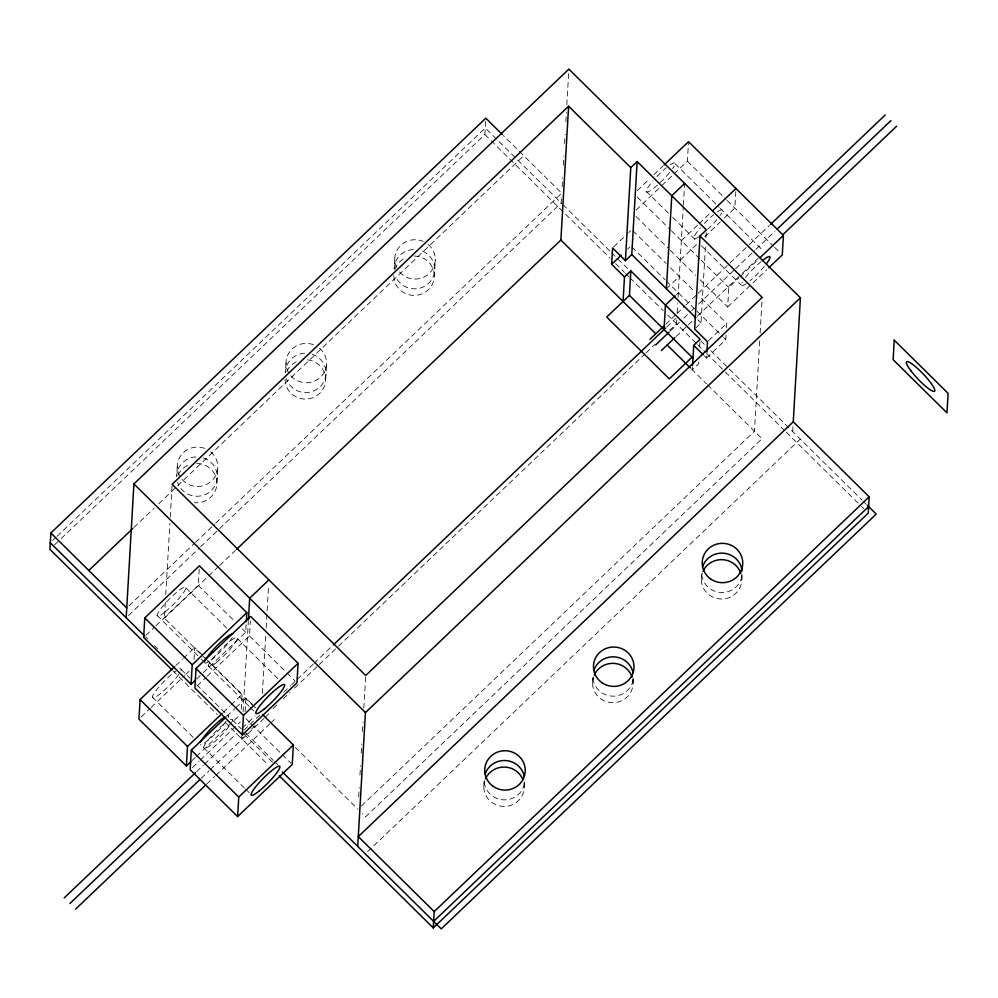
<?xml version="1.0" encoding="UTF-8"?>
<svg xmlns="http://www.w3.org/2000/svg" width="998" height="998" viewBox="0 0 998 998"><rect width="100%" height="100%" fill="white"/><g stroke="black" fill="none" stroke-linecap="round" stroke-linejoin="round"><path stroke-width="0.75" stroke-dasharray="4.99 3.74" d="M206.349 659.553L164.408 618.136L165.406 601.021M165.755 594.796L169.885 523.202M170.246 516.976L172.13 484.304M177.27 466.577L176.708 476.37A20.272 19.673 3.3 0 1 197.117 456.897M193.986 659.516L194.685 647.515L206.823 659.503M155.913 625.734L198.265 585.352L199.388 565.829M216.865 483.306L217.814 466.989M241.254 709.378L242.127 694.371L207.921 660.589M203.355 672.59L245.708 632.208L246.232 623.201M241.728 736L241.578 738.607L247.217 733.231M243.125 711.848L248.327 621.579M245.146 711.624L245.92 698.113L255.85 707.919M207.147 676.345L249.5 635.951L250.373 620.943M262.374 693.498L265.78 634.354M266.142 628.129L268.649 584.554M286.014 362.873L285.453 372.666A20.272 19.673 3.3 0 1 305.862 353.205M325.61 379.614L326.558 363.284M358.706 796.866L359.243 787.522M359.966 775.072L360.503 765.74M361.226 753.29L361.763 743.947M362.474 731.497L363.023 722.165M363.821 708.156L365.617 677.031M394.759 259.181L394.185 268.973A20.272 19.673 3.3 0 1 414.607 249.5M393.811 275.498A20.272 19.673 3.3 0 0 413.945 295.383A20.272 19.673 3.3 0 0 434.355 275.91L435.303 259.592M61.165 538.571L484.878 134.53L485.727 119.598M483.781 786.524L484.155 779.987A20.272 19.673 3.3 0 0 503.229 799.835A20.272 19.673 3.3 0 0 524.574 782.432M524.324 786.935L524.624 781.708M561.4 198.764L561.163 202.968L219.722 528.566M562.086 186.975L562.623 177.669M563.334 165.269L563.87 155.962M564.594 143.55L565.13 134.256M565.841 121.843L566.377 112.537M566.827 104.79L568.885 69.124M592.513 682.819L592.899 676.295A20.272 19.673 3.3 0 0 611.974 696.142A20.272 19.673 3.3 0 0 633.318 678.74M633.056 683.231L633.443 676.706M676.781 319.909L676.557 323.826L669.795 330.276M677.193 312.698L677.717 303.529M678.079 297.404L683.306 206.623M683.393 205.077L684.64 183.457M674.012 173.951L687.397 161.202L688.52 141.679M692.487 366.777L692.3 369.846L698.675 363.771L698.85 360.715M699.635 346.942L699.91 342.351M695.718 328.03L701.02 322.965L705.586 243.886M705.935 237.686L706.297 231.486M704.401 355.912L706.534 358.02L706.796 353.566M701.257 579.127L701.644 572.603A20.272 19.673 3.3 0 0 720.718 592.438A20.272 19.673 3.3 0 0 742.063 575.035M706.534 358.02L725.783 339.669L726.132 333.731M726.469 327.793L726.731 323.34L699.136 296.107M700.085 279.752L727.667 306.985L728.802 287.474L738.832 277.906M735.788 191.541L734.84 208.058L721.467 220.808M741.801 579.539L742.175 573.014M759.678 340.967L754.476 431.236L361.376 806.085M760.127 333.182L762.185 297.392M792.699 431.623L793.185 423.227M52.532 540.629L55.913 537.411M57.036 536.338L485.253 127.993L561.699 203.492M54.403 545.008L60.042 539.644M133.869 527.493L154.154 508.144M158.67 503.853L523.775 155.688M129.004 605.811L194.361 543.486M195.496 542.413L214.645 524.137M215.78 523.064L561.724 193.175L503.416 135.591M128.443 615.604L199.438 547.902M200.561 546.829L218.587 529.639M145.883 635.302L154.802 626.794M164.408 618.136L218.475 566.59M219.61 565.517L235.378 550.472M637.248 190.568L649.511 178.879M653.964 174.625L662.884 166.13M636.125 210.091L660.639 186.701M661.761 185.64L672.902 175.012M613.658 246.968L627.555 233.707M628.628 232.696L630.761 230.65M175.735 665.579L182.422 659.204M183.532 658.144L194.685 647.515M627.692 249.013L629.825 246.98M141.167 716.976L150.087 708.48M151.197 707.42L184.642 675.534M185.753 674.473L189.096 671.28M196.668 678.964L202.245 673.65M197.117 685.9L206.037 677.405M681.347 240.618L698.064 224.675M699.186 223.614L711.449 211.925M680.224 260.129L696.941 244.186M704.75 236.751L720.344 221.868M666.402 288.771L679.276 276.496M223.178 712.435L229.864 706.06M230.975 705L242.127 694.371M226.97 716.177L234.779 708.742M235.89 707.682L245.92 698.113M676.195 294.859L678.341 292.813M191.965 760.651L195.309 757.457M196.419 756.397L239.882 714.942M192.414 767.587L199.101 761.212M200.211 760.152L240.343 721.878M196.618 771.629L203.355 765.204M204.478 764.144L237.025 733.106M242.202 728.166L255.026 715.928M665.766 324.25L675.895 314.595M677.018 313.522L684.902 306.012M686.025 304.939L697.278 294.21M698.4 293.138L747.926 245.907M749.049 244.834L769.308 225.523M244.098 730.037L248.714 725.633M249.849 724.56L259.991 714.892M283.657 692.325L290.543 685.751M291.541 684.803L296.044 680.499M297.179 679.426L313.11 664.231M314.071 663.308L332.297 645.931M666.789 326.97L675.858 318.325M251.721 728.939L255.101 725.708M273.128 708.518L278.766 703.153M283.27 698.85L290.031 692.4M294.547 688.109L318.212 665.541M319.335 664.468L337.361 647.265M338.497 646.193L644.995 353.916M646.13 352.843L655.137 344.235M201.184 778.328L209.044 770.83M210.166 769.757L264.033 718.385M265.156 717.325L270.77 711.973M670.332 330.949L679.339 322.366M683.842 318.075L690.591 311.638M691.714 310.565L693.972 308.407M698.475 304.116L734.491 269.772M735.613 268.699L754.75 250.461M755.873 249.388L774.997 231.137M206.885 783.941L214.745 776.456M215.855 775.384L269.734 724.012M270.857 722.939L276.471 717.587M676.033 336.576L687.285 325.847M688.408 324.774L696.292 317.252M697.415 316.179L741.302 274.325M742.425 273.252L758.193 258.233M739.942 276.845L758.892 258.769M727.667 306.985L766.676 269.784M708.555 340.68L726.731 323.34M367.563 851.756L800.284 439.12M687.397 161.202L726.008 199.338M727.118 200.423L773.462 246.194M774.56 247.279L780.074 252.731M675.085 163.709L719.221 207.297M720.319 208.395L763.358 250.885M646.217 191.242L668.286 213.036M672.689 217.402L696.966 241.366M701.382 245.733L741.102 284.954M637.211 197.03L670.319 229.715M671.417 230.812L700.109 259.143M701.207 260.228L728.802 287.474M636.088 216.541L669.196 249.238M670.294 250.323L695.668 275.386M632.944 230.725L666.04 263.41M670.456 267.776L694.733 291.74M631.996 247.042L665.105 279.739M666.202 280.825L695.993 310.241M697.103 311.339L722.477 336.401M723.575 337.486L725.783 339.669M697.777 319.759L701.02 322.965M562.81 204.59L610.452 251.646M611.562 252.731L629.289 270.246M700.796 340.854L705.212 345.221M710.738 350.685L862.01 500.073M863.108 501.158L866.414 504.414M484.878 134.53L610.077 258.17M615.616 263.647L624.474 272.392M625.584 273.489L628.915 276.77M630.012 277.868L663.258 310.69M667.687 315.069L696.492 343.524M697.602 344.609L705.361 352.269M706.472 353.367L724.199 370.869M725.309 371.967L785.139 431.061M786.237 432.146L860.476 505.462M861.586 506.56L863.806 508.743M691.452 368.998L706.484 383.843M707.57 384.916L762.06 438.733L365.58 816.813L362.274 813.545M198.265 585.352L234.68 621.305M242.402 628.94L245.708 632.208M249.5 635.951L285.915 671.916M287.025 673.001L294.747 680.624M185.952 587.859L227.881 629.276M237.2 638.471L278.018 678.79M207.447 660.639L255.7 708.293M295.296 747.402L357.995 809.316M157.085 615.392L200.111 657.894M201.222 658.979L204.528 662.248M208.333 666.003L249.151 706.31M250.261 707.407L254.665 711.761M245.895 718.722L250.311 723.076M251.421 724.174L281.211 753.59M282.309 754.675L291.142 763.395M181.249 669.546L190.069 678.266M196.693 684.803L228.692 716.402M232.484 720.144L241.316 728.864M245.733 733.218L273.315 760.464M274.413 761.561L277.731 764.83M145.558 636.886L147.779 639.069M154.428 645.644L157.746 648.925M244.161 734.254L272.828 762.572M172.891 670.768L217.202 714.531M224.962 722.19L268.175 764.867M152.37 697.078L195.408 739.568M203.617 747.677L244.448 787.996M245.545 789.081L249.962 793.447M232.285 637.485A20.272 3.293 -45.4 0 1 216.616 655.299A20.272 3.293 -45.4 0 1 204.565 662.635M179.765 668.835A20.272 3.293 -45.4 0 1 180.95 670.668M178.742 674.473A20.272 3.293 -45.4 0 1 158.27 695.232A20.272 3.293 -45.4 0 1 155.463 691.327A20.272 3.293 -45.4 0 1 176.122 670.831M226.496 715.965A20.272 3.293 -45.4 0 1 228.405 717.525M226.184 721.317A20.272 3.293 -45.4 0 1 211.813 737.06A20.272 3.293 -45.4 0 1 200.299 744.745M422.641 251.209A20.272 19.673 3.3 0 1 428.691 283.232A20.272 19.673 3.3 0 1 395.807 276.808M414.232 256.037A20.272 19.673 3.3 0 1 434.355 275.91M394.809 269.547A20.272 19.673 3.3 0 1 406.161 257.571M307.584 359.854A20.272 19.673 3.3 0 1 325.56 380.962A20.272 19.673 3.3 0 1 304.502 399.063A20.272 19.673 3.3 0 1 285.066 379.203M286.8 371.406A20.272 19.673 3.3 0 1 297.416 361.264M203.255 457.882A20.272 19.673 3.3 0 1 211.214 490.629A20.272 19.673 3.3 0 1 177.619 482.346M196.743 463.421A20.272 19.673 3.3 0 1 216.84 484.329A20.272 19.673 3.3 0 1 194.361 502.643M178.056 475.098A20.272 19.673 3.3 0 1 188.684 464.968M428.13 244.41A20.272 19.673 3.3 0 1 429.265 273.44A20.272 19.673 3.3 0 1 399.375 271.83M396.53 267.364A20.272 19.673 3.3 0 1 423.214 241.416M312 354.19A20.272 19.673 3.3 0 1 319.959 386.937A20.272 19.673 3.3 0 1 286.364 378.641M319.385 348.115A20.272 19.673 3.3 0 1 314.807 380.962A20.272 19.673 3.3 0 1 286.014 362.998A20.272 19.673 3.3 0 1 314.832 345.271M210.64 451.807A20.272 19.673 3.3 0 1 206.062 484.654A20.272 19.673 3.3 0 1 177.27 466.69A20.272 19.673 3.3 0 1 206.087 448.963M669.97 165.007A20.272 3.293 -45.4 0 1 672.577 168.637M669.533 172.604A20.272 3.293 -45.4 0 1 648.825 191.479A20.272 3.293 -45.4 0 1 652.991 180.912M656.946 176.559A20.272 3.293 -45.4 0 1 666.227 167.864M717.412 211.863A20.272 3.293 -45.4 0 1 720.02 215.493M716.976 219.46A20.272 3.293 -45.4 0 1 707.807 229.228M698.775 236.813A20.272 3.293 -45.4 0 1 700.434 227.769M704.388 223.415A20.272 3.293 -45.4 0 1 713.67 214.72M230.288 719.708A20.272 3.293 -45.4 0 1 231.848 722.028M229.078 726.307A20.272 3.293 -45.4 0 1 209.118 746.117A20.272 3.293 -45.4 0 1 206.411 742.35A20.272 3.293 -45.4 0 1 226.184 722.278M741.402 575.509A20.272 19.673 3.3 0 1 720.356 598.975A20.272 19.673 3.3 0 1 702.255 573.164M632.657 679.201A20.272 19.673 3.3 0 1 611.612 702.667A20.272 19.673 3.3 0 1 593.511 676.869M523.913 782.894A20.272 19.673 3.3 0 1 502.867 806.359A20.272 19.673 3.3 0 1 484.779 780.561M764.418 266.316A20.272 3.293 -45.4 0 1 749.96 280.812M746.217 283.669A20.272 3.293 -45.4 0 1 742.225 282.185M745.531 277.456A20.272 3.293 -45.4 0 1 761.112 261.576M165.194 611.861A20.272 3.293 -45.4 0 0 185.927 587.485A20.272 3.293 -45.4 0 0 163.435 605.549A20.272 3.293 -45.4 0 0 165.194 611.861M216.441 662.46A20.272 3.293 -45.4 0 0 237.162 638.084A20.272 3.293 -45.4 0 0 214.682 656.16A20.272 3.293 -45.4 0 0 216.441 662.46"/><path stroke-width="1.5" d="M502.318 134.505L485.814 118.201L50.836 532.994L49.9 549.312L171.781 669.67M126.185 617.75L133.907 483.905L568.885 69.124L800.408 297.778L793.26 421.83L358.294 836.611L434.205 911.586L433.257 927.903L279.253 775.808M174.613 666.639L140.069 699.586L138.947 719.109L186.389 765.965L190.843 761.711M246.319 621.692L246.83 612.685L199.388 565.829L144.772 617.912L143.65 637.423L191.092 684.279L195.558 680.037M186.389 765.965L187.512 746.442L222.067 713.495M191.092 684.279L192.227 664.768L246.83 612.685M225.86 717.25L191.304 750.197L190.181 769.707L237.624 816.564L292.239 764.493L293.362 744.97L262.474 714.456M196.02 668.51L194.897 688.034L242.339 734.89L296.955 682.807L298.078 663.296L250.635 616.44L196.02 668.51L243.462 715.366L242.339 734.89M248.415 620.032L249.675 598.239L268.924 579.888M237.624 816.564L238.759 797.053L293.362 744.97M357.721 846.404L365.443 712.572L800.408 297.778M236.501 549.399L560.888 240.056L568.611 106.225L630.773 167.614L625.409 260.653L612.585 247.991L611.649 264.308L624.474 276.97L623.064 301.458M692.013 357.209L669.296 378.866L606.697 317.052L629.426 295.383L630.836 270.907L700.085 339.295L693.722 345.358L692.575 365.256M625.409 260.653L631.771 254.577L637.136 161.551L706.384 229.927L700.022 236.002L694.658 329.041L707.482 341.703L706.883 352.082M664.044 329.577L665.454 305.101L675.122 295.882M666.402 288.771L671.766 195.733L684.64 183.457M663.994 165.069L688.52 141.679L783.405 235.391L782.282 254.914L768.909 267.664M793.26 421.83L869.171 496.804L868.235 513.122L433.257 927.903M568.611 106.225L172.13 484.304L365.705 675.471L762.185 297.392L700.022 236.002M88.797 570.469L132.746 528.566M630.773 167.614L637.136 161.551M611.649 264.308L621.267 255.139M624.474 276.97L630.836 270.907M712.56 210.852L735.963 188.535M243.462 715.366L298.078 663.296M64.184 897.926L195.496 772.702M650.01 339.283L663.52 326.396M770.431 224.45L885.226 114.97M333.419 644.858L665.666 328.043M69.872 903.539L200.062 779.401M655.698 344.909L669.209 332.022M777.255 228.991L890.927 120.596M75.574 909.166L205.763 785.014M661.4 350.523L674.898 337.648M782.943 234.617L896.616 126.222M760.002 257.709L783.405 235.391M434.205 911.586L869.171 496.804M433.631 921.379L868.609 506.597M631.771 254.577L695.606 317.626M867.399 505.4L876.207 514.095L441.228 928.876L282.397 772.015M693.722 345.358L703.328 354.851M629.426 295.383L693.261 358.432M560.888 240.056L655.786 333.769M667.175 345.021L690.342 367.9M133.907 483.905L365.443 712.572M144.772 617.912L192.227 664.768M50.836 532.994L126.758 607.957M50.274 542.787L144.46 635.788M140.069 699.586L187.512 746.442M191.304 750.197L238.759 797.053M204.827 661.125A20.272 3.293 -45.4 0 1 218.562 644.246A20.272 3.293 -45.4 0 1 232.921 633.905M200.461 742.05A20.272 3.293 -45.4 0 1 224.662 716.963M702.642 566.639A20.272 19.673 3.3 0 1 742.088 570.981M702.991 571.33A20.272 19.673 3.3 0 1 740.89 573.563M594.247 675.022A20.272 19.673 3.3 0 1 632.146 677.255M485.153 774.036A20.272 19.673 3.3 0 1 524.299 776.369M485.502 778.727A20.272 19.673 3.3 0 1 522.702 779.101M593.897 670.332A20.272 19.673 3.3 0 1 633.031 672.677M762.422 260.515A20.272 3.293 -45.4 0 1 766.564 263.597M894.245 340.168L893.123 359.679L946.977 412.86L948.1 393.349L894.245 340.168M910.825 370.682A20.272 3.63 46.4 0 0 934.465 391.291A20.272 3.63 46.4 0 0 916.551 367.576A20.272 3.63 46.4 0 0 910.825 370.682M263.884 709.316A20.272 3.293 -45.4 0 0 284.605 684.94A20.272 3.293 -45.4 0 0 262.125 703.016A20.272 3.293 -45.4 0 0 263.884 709.316M259.181 790.99A20.272 3.293 -45.4 0 0 279.902 766.614A20.272 3.293 -45.4 0 0 257.422 784.69A20.272 3.293 -45.4 0 0 259.181 790.99M710.464 578.815A20.272 19.673 3.3 0 0 742.624 565.242A20.272 19.673 3.3 0 0 714.331 544.97A20.272 19.673 3.3 0 0 710.464 578.815M601.719 682.52A20.272 19.673 3.3 0 0 633.88 668.947A20.272 19.673 3.3 0 0 605.586 648.663A20.272 19.673 3.3 0 0 601.719 682.52M492.975 786.212A20.272 19.673 3.3 0 0 525.135 772.639A20.272 19.673 3.3 0 0 496.854 752.355A20.272 19.673 3.3 0 0 492.975 786.212"/></g></svg>
